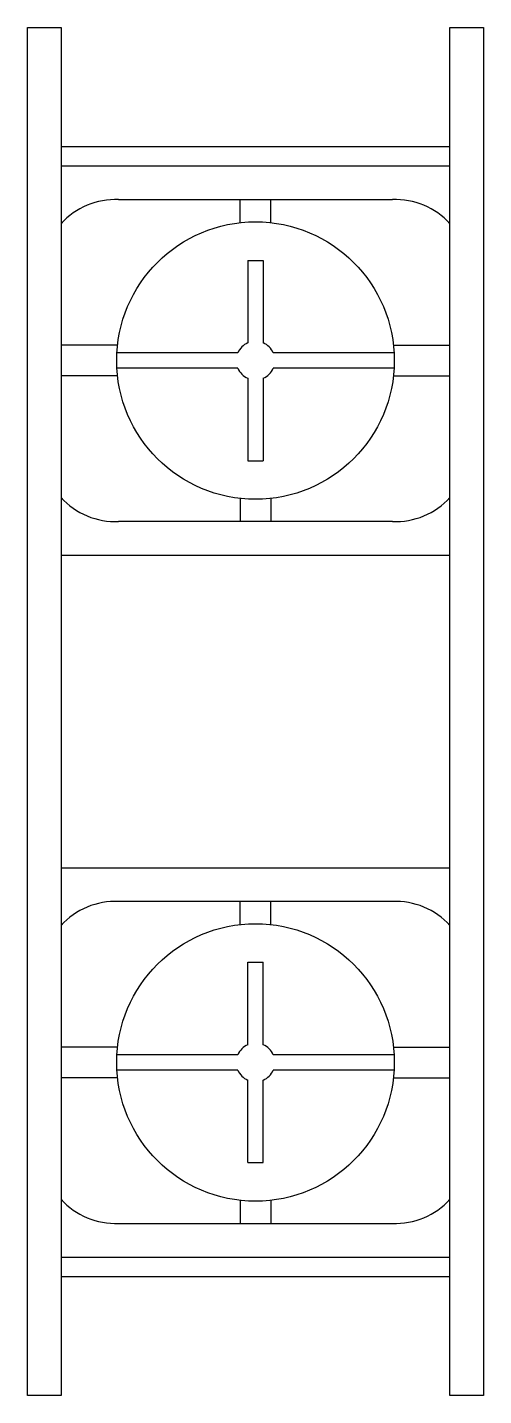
# Model space of a CAD drawing. Header units: millimetres. Extents: x 0 to 15, y 0 to 45.
import ezdxf

# ---------------------------------------------------------------- set-up
doc = ezdxf.new("R2010")
doc.units = ezdxf.units.MM

# ---------------------------------------------------------------- blocks, each defined once
blk = doc.blocks.new('domino1p60')
at = {"color": 8}
for p, q in [((1.11, 18.587), (13.9, 18.587)), ((1.11, 17.953), (13.9, 17.953)), ((3.002, 16.843), (12.007, 16.843)), ((6.998, 16.086), (6.998, 16.843)), ((8.012, 16.086), (8.012, 16.843)), ((7.251, 14.846), (7.251, 12.129)), ((7.251, 14.846), (7.759, 14.846)), ((7.759, 14.846), (7.759, 12.129)), ((2.967, 12.055), (1.11, 12.055)), ((6.924, 11.802), (2.946, 11.802)), ((12.064, 11.802), (8.086, 11.802)), ((12.042, 12.055), (13.9, 12.055)), ((6.924, 11.294), (2.946, 11.294)), ((12.064, 11.294), (8.086, 11.294)), ((2.967, 11.041), (1.11, 11.041)), ((7.251, 10.967), (7.251, 8.251)), ((7.759, 10.967), (7.759, 8.251)), ((12.042, 11.041), (13.9, 11.041)), ((7.251, 8.251), (7.759, 8.251)), ((6.998, 7.011), (6.998, 6.253)), ((8.012, 7.011), (8.012, 6.253)), ((12.007, 6.253), (3.002, 6.253)), ((1.11, 5.143), (13.9, 5.143)), ((1.11, 5.143), (13.9, 5.143)), ((1.11, -5.143), (13.9, -5.143)), ((12.007, -6.253), (3.002, -6.253)), ((6.998, -7.011), (6.998, -6.253)), ((8.012, -7.011), (8.012, -6.253)), ((7.251, -8.251), (7.759, -8.251)), ((7.251, -10.967), (7.251, -8.251)), ((7.759, -10.967), (7.759, -8.251)), ((2.967, -11.041), (1.11, -11.041)), ((12.042, -11.041), (13.9, -11.041)), ((6.924, -11.294), (2.946, -11.294)), ((12.064, -11.294), (8.086, -11.294)), ((2.967, -12.055), (1.11, -12.055)), ((6.924, -11.802), (2.946, -11.802)), ((7.251, -14.846), (7.251, -12.129)), ((7.759, -14.846), (7.759, -12.129)), ((12.064, -11.802), (8.086, -11.802)), ((12.042, -12.055), (13.9, -12.055)), ((7.251, -14.846), (7.759, -14.846)), ((6.998, -16.086), (6.998, -16.843)), ((8.012, -16.086), (8.012, -16.843)), ((3.002, -16.843), (12.007, -16.843)), ((1.11, -17.953), (13.9, -17.953)), ((1.11, -18.587), (13.9, -18.587))]:
    blk.add_line(p, q, dxfattribs=at)
for points in [[(1.11, 22.513), (1.11, -22.512), (0, -22.512), (0, 22.513)], [(0, 1.063), (0, 22.513), (1.11, 22.513), (1.11, 1.063)], [(15.01, 22.513), (15.01, -22.512), (13.9, -22.512), (13.9, 22.513)], [(13.9, 1.063), (13.9, 22.513), (15.01, 22.513), (15.01, 22.513)]]:
    blk.add_lwpolyline(points, dxfattribs=at)
for centre in [(7.505, 11.548), (7.505, -11.548)]:
    blk.add_circle(centre, 4.566, dxfattribs=at)
for centre, radius, start, end in [((2.887, 14.463), 2.383, 87.2231, 138.2262), ((12.123, 14.463), 2.383, 41.7738, 92.7769), ((7.505, 11.548), 0.634, 113.5782, 156.4218), ((7.505, 11.548), 0.634, 23.5782, 66.4218), ((7.505, 11.548), 0.634, 203.5782, 246.4218), ((7.505, 11.548), 0.634, 293.5782, 336.4218), ((2.887, 8.633), 2.383, 221.7738, 272.7769), ((12.123, 8.633), 2.383, 267.2231, 318.2262), ((2.887, -8.633), 2.383, 87.2231, 138.2262), ((12.123, -8.633), 2.383, 41.7738, 92.7769), ((7.505, -11.548), 0.634, 113.5782, 156.4218), ((7.505, -11.548), 0.634, 23.5782, 66.4218), ((7.505, -11.548), 0.634, 203.5782, 246.4218), ((7.505, -11.548), 0.634, 293.5782, 336.4218), ((2.887, -14.463), 2.383, 221.7738, 272.7769), ((12.123, -14.463), 2.383, 267.2231, 318.2262)]:
    blk.add_arc(centre, radius, start, end, dxfattribs=at)

msp = doc.modelspace()

# ---------------------------------------------------------------- block references
msp.add_blockref('domino1p60', (0, 22.5125))

doc.saveas('drawing.dxf')
